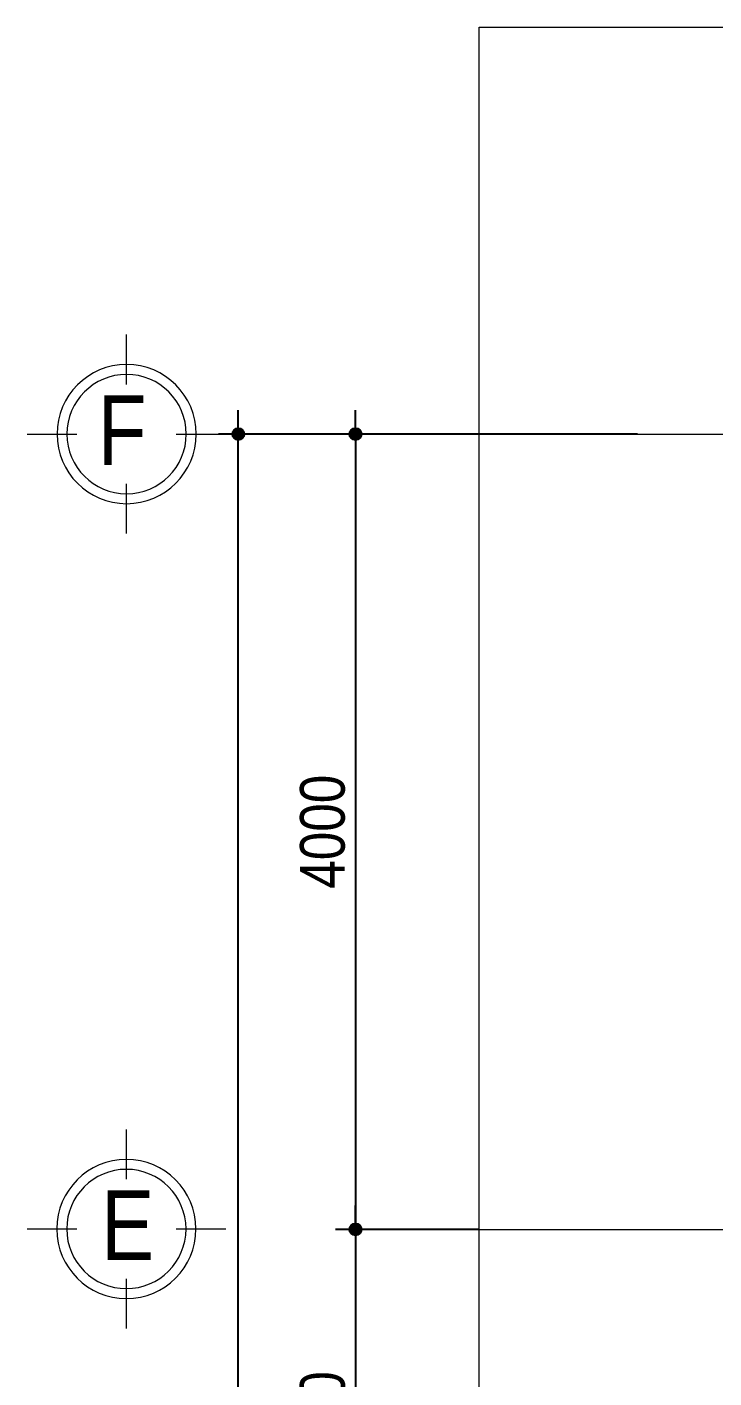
# Model space of a CAD drawing. Header units: millimetres. Extents: x 159 to 40204, y 182 to 23522.
# Drawn here: x 159 to 3615, y 16727 to 23522 of the extents above; entities that cross this region are included whole.
import ezdxf
from ezdxf.enums import TextEntityAlignment as Align

# ---------------------------------------------------------------- set-up
doc = ezdxf.new("R2010")
doc.units = ezdxf.units.MM
doc.linetypes.add('ACAD_ISO10W100', pattern=[18, 12, -3, 0, -3])
doc.layers.add('DIM', color=1, linetype='Continuous')
doc.layers.add('TAGS', color=60, linetype='Continuous')
doc.layers.add('TEN TRUC', color=3, linetype='Continuous', lineweight=18)
doc.layers.add('TRUC', color=24, linetype='Continuous', lineweight=0)
doc.styles.add('HEL-CONDENSE', font='')
doc.styles.add('VNI-HELVE-CONDENSEN', font='')
doc.styles.get('HEL-CONDENSE').set_extended_font_data('VNI-Helve-Condense')
doc.styles.get('VNI-HELVE-CONDENSEN').set_extended_font_data('VNI-Helve-Condense')
doc.dimstyles.new('D100', dxfattribs={"dimtxt": 225, "dimasz": 1.2, "dimexe": 100, "dimexo": 0, "dimgap": 50, "dimtad": 1, "dimdec": 0, "dimzin": 13, "dimdsep": 46, "dimtxsty": 'HEL-CONDENSE', "dimblk": 'D50', "dimcen": 0, "dimclrd": 1, "dimclre": 1, "dimclrt": 7, "dimadec": 0, "dimazin": 0, "dimtfac": 1, "dimtdec": 0, "dimtmove": 0, "dimatfit": 3, "dimldrblk": 'D50', "dimfxl": 1, "dimtolj": 1, "dimtzin": 13, "dimarcsym": 0})

# ---------------------------------------------------------------- blocks, each defined once
blk = doc.blocks.new('D50')
at = {"layer": 'DIM'}
blk.add_hatch(color=256, dxfattribs=at).paths.add_polyline_path([(25, 0, 1), (-25, 0, 1)])
blk.add_line((25, 0), (100, 0), dxfattribs=at)
blk.add_circle((0, 0), 25, dxfattribs=at)
blk = doc.blocks.new('*D441')
at = {"layer": 'DEFPOINTS', "color": 0, "transparency": 16777216}
for p in [(2433.4, 21474.4), (1811.5, 17474.4), (2433.4, 17474.4)]:
    blk.add_point(p, dxfattribs=at)
at = {"layer": 'DIM', "color": 1, "lineweight": -2, "transparency": 16777216}
for p, q in [((2433.4, 21474.4), (1711.5, 21474.4)), ((1811.5, 21473.2), (1811.5, 17475.6)), ((2433.4, 17474.4), (1711.5, 17474.4))]:
    blk.add_line(p, q, dxfattribs=at)
at = {"layer": 'DIM', "color": 1, "lineweight": -2, "transparency": 16777216, "xscale": 1.199999999999999, "yscale": 1.199999999999999, "zscale": 1.199999999999999}
for p, rotation in [((1811.5, 21474.4), 90), ((1811.5, 17474.4), 270)]:
    blk.add_blockref('D50', p, dxfattribs=dict(at, rotation=rotation))
at = {"layer": 'DIM', "color": 7, "transparency": 16777216, "insert": (1646.6, 19474.4), "char_height": 225, "attachment_point": 5, "rotation": 90, "style": 'HEL-CONDENSE'}
blk.add_mtext('\\A1;4000', dxfattribs=at)
blk = doc.blocks.new('*D442')
at = {"layer": 'DEFPOINTS', "color": 0, "transparency": 16777216}
for p in [(2433.4, 17474.4), (1811.5, 15474.4), (2433.4, 15474.4)]:
    blk.add_point(p, dxfattribs=at)
at = {"layer": 'DIM', "color": 1, "lineweight": -2, "transparency": 16777216}
for p, q in [((2433.4, 17474.4), (1711.5, 17474.4)), ((1811.5, 17473.2), (1811.5, 15475.6)), ((2433.4, 15474.4), (1711.5, 15474.4))]:
    blk.add_line(p, q, dxfattribs=at)
at = {"layer": 'DIM', "color": 1, "lineweight": -2, "transparency": 16777216, "xscale": 1.199999999999999, "yscale": 1.199999999999999, "zscale": 1.199999999999999}
for p, rotation in [((1811.5, 17474.4), 90), ((1811.5, 15474.4), 270)]:
    blk.add_blockref('D50', p, dxfattribs=dict(at, rotation=rotation))
at = {"layer": 'DIM', "color": 7, "transparency": 16777216, "insert": (1646.6, 16474.4), "char_height": 225, "attachment_point": 5, "rotation": 90, "style": 'HEL-CONDENSE'}
blk.add_mtext('\\A1;2000', dxfattribs=at)
blk = doc.blocks.new('A$C206177D3')
at = {"layer": 'TEN TRUC', "ltscale": 1000}
for p, q in [((-36.6, 240.1), (-36.6, 490.1)), ((-286.6, -9.9), (-536.6, -9.9)), ((463.4, -9.9), (213.4, -9.9)), ((-36.6, -509.9), (-36.6, -259.9))]:
    blk.add_line(p, q, dxfattribs=at)
blk.add_circle((-36.6, -9.9), 350, dxfattribs=at)
at = {"layer": 'TEN TRUC', "color": 254, "ltscale": 1000}
blk.add_circle((-36.6, -9.9), 300, dxfattribs=at)
blk = doc.blocks.new('*D339')
at = {"layer": 'DEFPOINTS', "color": 0, "transparency": 16777216}
for p in [(1222.1, 21474.4), (3230.1, 21474.4), (2930.1, 7474.4)]:
    blk.add_point(p, dxfattribs=at)
at = {"layer": 'DIM', "color": 1, "lineweight": -2, "transparency": 16777216}
for p, q in [((3230.1, 21474.4), (1122.1, 21474.4)), ((1222.1, 7475.6), (1222.1, 21473.2)), ((2930.1, 7474.4), (1122.1, 7474.4))]:
    blk.add_line(p, q, dxfattribs=at)
at = {"layer": 'DIM', "color": 1, "lineweight": -2, "transparency": 16777216, "xscale": 1.199999999999999, "yscale": 1.199999999999999, "zscale": 1.199999999999999}
for p, rotation in [((1222.1, 21474.4), 90), ((1222.1, 7474.4), 270)]:
    blk.add_blockref('D50', p, dxfattribs=dict(at, rotation=rotation))
at = {"layer": 'DIM', "color": 7, "transparency": 16777216, "insert": (1057.2, 14474.4), "char_height": 225, "attachment_point": 5, "rotation": 90, "style": 'HEL-CONDENSE'}
blk.add_mtext('\\A1;14000', dxfattribs=at)

msp = doc.modelspace()

# ---------------------------------------------------------------- linework, layer by layer
at = {"layer": 'TRUC', "linetype": 'ACAD_ISO10W100', "ltscale": 0.2}
msp.add_lwpolyline([(2433.392, 23521.617), (40203.704, 23521.617), (40203.704, 2444.588), (2433.392, 2444.588)], close=True, dxfattribs=at)
for points in [[(2433.392, 21474.361), (40203.704, 21474.361)], [(2433.392, 17474.361), (40203.704, 17474.361)]]:
    msp.add_lwpolyline(points, dxfattribs=at)

# ---------------------------------------------------------------- block references
at = {"layer": 'TAGS', "ltscale": 1000}
ref = msp.add_blockref('A$C206177D3', (623.355, 21484.214), dxfattribs=dict(at, xscale=-1))
ref.add_attrib('A', 'F', dxfattribs={"color": 7, "ltscale": 1000, "height": 350, "style": 'VNI-HELVE-CONDENSEN'}).set_placement((637.393, 21318.576), align=Align.CENTER)
ref = msp.add_blockref('A$C206177D3', (622.241, 17486.26), dxfattribs=dict(at, xscale=-1))
ref.add_attrib('A', 'E', dxfattribs={"color": 7, "ltscale": 1000, "height": 350, "style": 'VNI-HELVE-CONDENSEN'}).set_placement((665.212, 17320.622), align=Align.CENTER)

# ---------------------------------------------------------------- dimensions: what is measured, and where the dimension line sits
at = {"layer": 'DIM'}
for base, p1, p2, picture, middle in [((1222.148, 21474.361), (2930.108, 7474.361), (3230.122, 21474.361), '*D339', (1057.248, 14474.361)), ((1811.532, 15474.361), (2433.392, 17474.361), (2433.392, 15474.361), '*D442', (1646.632, 16474.361))]:
    dim = msp.add_linear_dim(base=base, p1=p1, p2=p2, angle=90, dimstyle='D100', override={"dimtmove": 1}, dxfattribs=at)
    dim.commit()
    dim.dimension.update_dxf_attribs({"geometry": picture, "text_midpoint": middle})
dim = msp.add_aligned_dim(p1=(2433.392, 21474.361), p2=(2433.392, 17474.361), distance=-621.86, dimstyle='D100', dxfattribs=at)
dim.commit()
dim.dimension.update_dxf_attribs({"geometry": '*D441', "text_midpoint": (1646.632, 19474.361)})

doc.saveas('drawing.dxf')
